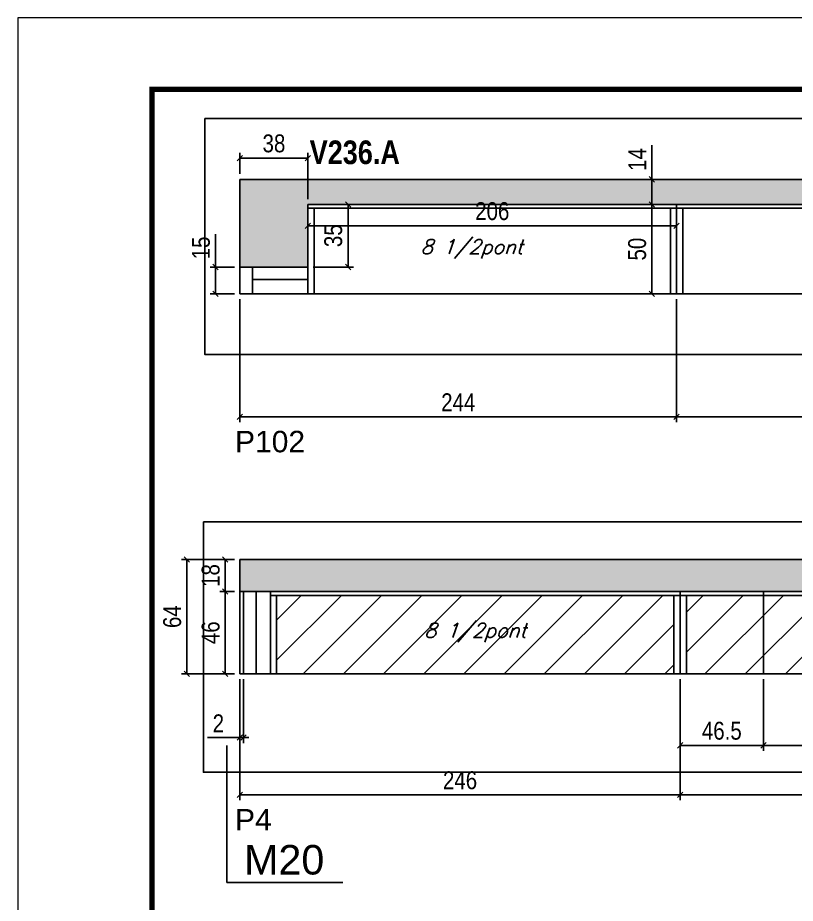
# Model space of a CAD drawing. Extents: x 2603 to 22413, y 1253 to 30260.
# Drawn here: x 4188 to 4622.5, y 16739.9 to 17234.8 of the extents above; entities that cross this region are included whole.
import ezdxf

# ---------------------------------------------------------------- set-up
doc = ezdxf.new("R2010")
doc.units = 0
doc.linetypes.add('DASHED', pattern=[0.75, 0.5, -0.25])
for name, color, linetype in [('5', 5, 'Continuous'), ('COTA', 241, 'Continuous'), ('NOMENCLATURA', 7, 'Continuous'), ('Painéis', 200, 'Continuous'), ('SARR_2.2x7', 40, 'Continuous'), ('SARR_3.5x7', 81, 'Continuous'), ('texto', 7, 'Continuous')]:
    doc.layers.add(name, color=color, linetype=linetype)
for name, color, linetype, lineweight in [('Folhas', 255, 'Continuous', 9), ('Hachura', 251, 'Continuous', 9), ('SARRAFO DE PRESSAO', 251, 'DASHED', 9)]:
    doc.layers.add(name, color=color, linetype=linetype, lineweight=lineweight)
doc.styles.add('COTA TECNICA', font='techl___.ttf', dxfattribs={"height": 10})
doc.styles.add('COTA TECNICA-50', font='techl___.ttf', dxfattribs={"height": 9})
doc.styles.add('Romans', font='romans.shx')
doc.styles.get("Standard").update_dxf_attribs({"font": 'arial.ttf'})
doc.styles.add('TECNICA', font='techb___.ttf', dxfattribs={"height": 10})
doc.dimstyles.new('COTA PAINEL-50', dxfattribs={"dimtxt": 9, "dimasz": 3, "dimexe": 3, "dimexo": 3, "dimgap": 3, "dimtad": 1, "dimdec": 1, "dimzin": 12, "dimdsep": 46, "dimtxsty": 'COTA TECNICA-50', "dimblk1": 'OBLIQUE', "dimblk2": 'OBLIQUE', "dimsah": 1, "dimcen": 0.9, "dimclrd": 4, "dimclre": 4, "dimclrt": 240, "dimadec": 1, "dimazin": 3, "dimtfac": 1, "dimtdec": 1, "dimtmove": 0, "dimatfit": 3, "dimfxl": 1, "dimtolj": 1, "dimtzin": 12, "dimarcsym": 0})
doc.dimstyles.new('PAINEL', dxfattribs={"dimtxt": 10, "dimasz": 3, "dimexe": 3, "dimexo": 3, "dimgap": 3, "dimtad": 1, "dimdec": 1, "dimzin": 12, "dimdsep": 46, "dimtxsty": 'COTA TECNICA', "dimblk1": 'OBLIQUE', "dimblk2": 'OBLIQUE', "dimsah": 1, "dimcen": 0.9, "dimclrd": 4, "dimclre": 4, "dimclrt": 240, "dimadec": 1, "dimazin": 3, "dimtfac": 1, "dimtdec": 1, "dimtmove": 0, "dimatfit": 3, "dimfxl": 1, "dimtolj": 1, "dimtzin": 12, "dimarcsym": 0})

# ---------------------------------------------------------------- blocks, each defined once
blk = doc.blocks.new('9999999999')
at = {"layer": 'Folhas'}
blk.add_lwpolyline([(98138.98, 34190.21), (99623.98, 34190.21), (99623.98, 35240.21), (98138.98, 35240.21)], close=True, dxfattribs=at)
at = {"layer": 'Folhas', "color": 30, "const_width": 3}
blk.add_lwpolyline([(98213.98, 34230.21), (99583.98, 34230.21), (99583.98, 35200.21), (98213.98, 35200.21)], close=True, dxfattribs=at)
blk = doc.blocks.new('_Oblique')
at = {"color": 0, "linetype": 'ByBlock', "lineweight": -2}
blk.add_line((-0.5, -0.5), (0.5, 0.5), dxfattribs=at)
blk = doc.blocks.new('*D377')
at = {"layer": 'COTA', "color": 4, "linetype": 'ByBlock', "lineweight": -2, "transparency": 16777216}
for p, q in [((4556.14, 17077.51), (4556.14, 17008.85)), ((4790.14, 17062.51), (4790.14, 17008.85)), ((4556.14, 17011.85), (4790.14, 17011.85))]:
    blk.add_line(p, q, dxfattribs=at)
at = {"layer": 'Defpoints', "color": 0, "linetype": 'ByBlock', "transparency": 16777216}
for p in [(4556.14, 17080.51), (4790.14, 17065.51), (4790.14, 17011.85)]:
    blk.add_point(p, dxfattribs=at)
at = {"layer": 'COTA', "color": 4, "linetype": 'ByBlock', "lineweight": -2, "transparency": 16777216, "xscale": 3, "yscale": 3, "zscale": 3, "rotation": 180}
blk.add_blockref('_Oblique', (4556.14, 17011.85), dxfattribs=at)
at = {"layer": 'COTA', "color": 4, "linetype": 'ByBlock', "lineweight": -2, "transparency": 16777216, "xscale": 3, "yscale": 3, "zscale": 3}
blk.add_blockref('_Oblique', (4790.14, 17011.85), dxfattribs=at)
at = {"layer": 'COTA', "color": 240, "linetype": 'ByBlock', "transparency": 16777216, "insert": (4673.14, 17019.55), "char_height": 9, "attachment_point": 5, "style": 'COTA TECNICA-50'}
blk.add_mtext('\\A1;234', dxfattribs=at)
blk = doc.blocks.new('*D2150')
at = {"layer": 'COTA', "color": 4, "linetype": 'ByBlock', "lineweight": -2, "transparency": 16777216}
for p, q in [((4312.14, 17077.51), (4312.14, 17008.85)), ((4556.14, 17077.51), (4556.14, 17008.85)), ((4556.14, 17011.85), (4312.14, 17011.85))]:
    blk.add_line(p, q, dxfattribs=at)
at = {"layer": 'Defpoints', "color": 0, "linetype": 'ByBlock', "transparency": 16777216}
for p in [(4312.14, 17080.51), (4556.14, 17080.51), (4312.14, 17011.85)]:
    blk.add_point(p, dxfattribs=at)
at = {"layer": 'COTA', "color": 4, "linetype": 'ByBlock', "lineweight": -2, "transparency": 16777216, "xscale": 3, "yscale": 3, "zscale": 3, "rotation": 180}
blk.add_blockref('_Oblique', (4312.14, 17011.85), dxfattribs=at)
at = {"layer": 'COTA', "color": 4, "linetype": 'ByBlock', "lineweight": -2, "transparency": 16777216, "xscale": 3, "yscale": 3, "zscale": 3}
blk.add_blockref('_Oblique', (4556.14, 17011.85), dxfattribs=at)
at = {"layer": 'COTA', "color": 240, "linetype": 'ByBlock', "transparency": 16777216, "insert": (4434.14, 17019.93), "char_height": 10, "attachment_point": 5, "style": 'COTA TECNICA'}
blk.add_mtext('\\A1;244', dxfattribs=at)
blk = doc.blocks.new('*D2151')
at = {"layer": 'COTA', "color": 4, "linetype": 'ByBlock', "lineweight": -2, "transparency": 16777216}
for p, q in [((4298.48, 17095.51), (4298.48, 17113.88)), ((4309.14, 17095.51), (4295.48, 17095.51)), ((4298.48, 17080.51), (4298.48, 17095.51)), ((4309.14, 17080.51), (4295.48, 17080.51))]:
    blk.add_line(p, q, dxfattribs=at)
at = {"layer": 'Defpoints', "color": 0, "linetype": 'ByBlock', "transparency": 16777216}
for p in [(4298.48, 17095.51), (4312.14, 17095.51), (4312.14, 17080.51)]:
    blk.add_point(p, dxfattribs=at)
at = {"layer": 'COTA', "color": 4, "linetype": 'ByBlock', "lineweight": -2, "transparency": 16777216, "xscale": 3, "yscale": 3, "zscale": 3}
for p, rotation in [((4298.48, 17095.51), 90), ((4298.48, 17080.51), 270)]:
    blk.add_blockref('_Oblique', p, dxfattribs=dict(at, rotation=rotation))
at = {"layer": 'COTA', "color": 240, "linetype": 'ByBlock', "transparency": 16777216, "insert": (4290.37, 17106.2), "char_height": 10, "attachment_point": 5, "rotation": 90, "style": 'COTA TECNICA'}
blk.add_mtext('\\A1;15', dxfattribs=at)
blk = doc.blocks.new('*D2155')
at = {"layer": 'COTA', "color": 4, "linetype": 'ByBlock', "lineweight": -2, "transparency": 16777216}
for p, q in [((4312.14, 17147.51), (4312.14, 17159.31)), ((4350.14, 17156.31), (4312.14, 17156.31)), ((4350.14, 17133.51), (4350.14, 17159.31))]:
    blk.add_line(p, q, dxfattribs=at)
at = {"layer": 'Defpoints', "color": 0, "linetype": 'ByBlock', "transparency": 16777216}
for p in [(4312.14, 17156.31), (4312.14, 17144.51), (4350.14, 17130.51)]:
    blk.add_point(p, dxfattribs=at)
at = {"layer": 'COTA', "color": 4, "linetype": 'ByBlock', "lineweight": -2, "transparency": 16777216, "xscale": 3, "yscale": 3, "zscale": 3, "rotation": 180}
blk.add_blockref('_Oblique', (4312.14, 17156.31), dxfattribs=at)
at = {"layer": 'COTA', "color": 4, "linetype": 'ByBlock', "lineweight": -2, "transparency": 16777216, "xscale": 3, "yscale": 3, "zscale": 3}
blk.add_blockref('_Oblique', (4350.14, 17156.31), dxfattribs=at)
at = {"layer": 'COTA', "color": 240, "linetype": 'ByBlock', "transparency": 16777216, "insert": (4331.14, 17164.55), "char_height": 10, "attachment_point": 5, "style": 'COTA TECNICA'}
blk.add_mtext('\\A1;38', dxfattribs=at)
blk = doc.blocks.new('*D2160')
at = {"layer": 'COTA', "color": 4, "linetype": 'ByBlock', "lineweight": -2, "transparency": 16777216}
for p, q in [((4553.14, 17130.51), (4539.24, 17130.51)), ((4542.24, 17130.51), (4542.24, 17080.51)), ((4553.14, 17080.51), (4539.24, 17080.51))]:
    blk.add_line(p, q, dxfattribs=at)
at = {"layer": 'Defpoints', "color": 0, "linetype": 'ByBlock', "transparency": 16777216}
for p in [(4556.14, 17130.51), (4542.24, 17080.51), (4556.14, 17080.51)]:
    blk.add_point(p, dxfattribs=at)
at = {"layer": 'COTA', "color": 4, "linetype": 'ByBlock', "lineweight": -2, "transparency": 16777216, "xscale": 3, "yscale": 3, "zscale": 3}
for p, rotation in [((4542.24, 17130.51), 90), ((4542.24, 17080.51), 270)]:
    blk.add_blockref('_Oblique', p, dxfattribs=dict(at, rotation=rotation))
at = {"layer": 'COTA', "color": 240, "linetype": 'ByBlock', "transparency": 16777216, "insert": (4534.13, 17105.51), "char_height": 10, "attachment_point": 5, "rotation": 90, "style": 'COTA TECNICA'}
blk.add_mtext('\\A1;50', dxfattribs=at)
blk = doc.blocks.new('*D2043')
at = {"layer": 'COTA', "color": 4, "linetype": 'ByBlock', "lineweight": -2, "transparency": 16777216}
for p, q in [((4353.14, 17130.51), (4375.54, 17130.51)), ((4372.54, 17130.51), (4372.54, 17095.51)), ((4353.14, 17095.51), (4375.54, 17095.51))]:
    blk.add_line(p, q, dxfattribs=at)
at = {"layer": 'Defpoints', "color": 0, "linetype": 'ByBlock', "transparency": 16777216}
for p in [(4350.14, 17130.51), (4350.14, 17095.51), (4372.54, 17095.51)]:
    blk.add_point(p, dxfattribs=at)
at = {"layer": 'COTA', "color": 4, "linetype": 'ByBlock', "lineweight": -2, "transparency": 16777216, "xscale": 3, "yscale": 3, "zscale": 3}
for p, rotation in [((4372.54, 17130.51), 90), ((4372.54, 17095.51), 270)]:
    blk.add_blockref('_Oblique', p, dxfattribs=dict(at, rotation=rotation))
at = {"layer": 'COTA', "color": 240, "linetype": 'ByBlock', "transparency": 16777216, "insert": (4364.32, 17113.01), "char_height": 10, "attachment_point": 5, "rotation": 90, "style": 'COTA TECNICA'}
blk.add_mtext('\\A1;35', dxfattribs=at)
blk = doc.blocks.new('*D361')
at = {"layer": 'COTA', "color": 4, "linetype": 'ByBlock', "lineweight": -2, "transparency": 16777216}
for p, q in [((4558.14, 16865.1), (4558.14, 16797.48)), ((4848.64, 16850.1), (4848.64, 16797.48)), ((4558.14, 16800.48), (4848.64, 16800.48))]:
    blk.add_line(p, q, dxfattribs=at)
at = {"layer": 'Defpoints', "color": 0, "linetype": 'ByBlock', "transparency": 16777216}
for p in [(4558.14, 16868.1), (4848.64, 16853.1), (4848.64, 16800.48)]:
    blk.add_point(p, dxfattribs=at)
at = {"layer": 'COTA', "color": 4, "linetype": 'ByBlock', "lineweight": -2, "transparency": 16777216, "xscale": 3, "yscale": 3, "zscale": 3, "rotation": 180}
blk.add_blockref('_Oblique', (4558.14, 16800.48), dxfattribs=at)
at = {"layer": 'COTA', "color": 4, "linetype": 'ByBlock', "lineweight": -2, "transparency": 16777216, "xscale": 3, "yscale": 3, "zscale": 3}
blk.add_blockref('_Oblique', (4848.64, 16800.48), dxfattribs=at)
at = {"layer": 'COTA', "color": 240, "linetype": 'ByBlock', "transparency": 16777216, "insert": (4703.39, 16808.1), "char_height": 9, "attachment_point": 5, "style": 'COTA TECNICA-50'}
blk.add_mtext('\\A1;290.5', dxfattribs=at)
blk = doc.blocks.new('*D2044')
at = {"layer": 'COTA', "color": 4, "linetype": 'ByBlock', "lineweight": -2, "transparency": 16777216}
for p, q in [((4312.14, 16865.1), (4312.14, 16797.48)), ((4558.14, 16865.1), (4558.14, 16797.48)), ((4558.14, 16800.48), (4312.14, 16800.48))]:
    blk.add_line(p, q, dxfattribs=at)
at = {"layer": 'Defpoints', "color": 0, "linetype": 'ByBlock', "transparency": 16777216}
for p in [(4312.14, 16868.1), (4558.14, 16868.1), (4312.14, 16800.48)]:
    blk.add_point(p, dxfattribs=at)
at = {"layer": 'COTA', "color": 4, "linetype": 'ByBlock', "lineweight": -2, "transparency": 16777216, "xscale": 3, "yscale": 3, "zscale": 3, "rotation": 180}
blk.add_blockref('_Oblique', (4312.14, 16800.48), dxfattribs=at)
at = {"layer": 'COTA', "color": 4, "linetype": 'ByBlock', "lineweight": -2, "transparency": 16777216, "xscale": 3, "yscale": 3, "zscale": 3}
blk.add_blockref('_Oblique', (4558.14, 16800.48), dxfattribs=at)
at = {"layer": 'COTA', "color": 240, "linetype": 'ByBlock', "transparency": 16777216, "insert": (4435.14, 16808.58), "char_height": 10, "attachment_point": 5, "style": 'COTA TECNICA'}
blk.add_mtext('\\A1;246', dxfattribs=at)
blk = doc.blocks.new('*D2045')
at = {"layer": 'COTA', "color": 4, "linetype": 'ByBlock', "lineweight": -2, "transparency": 16777216}
for p, q in [((4312.14, 16865.1), (4312.14, 16829.47)), ((4314.14, 16865.1), (4314.14, 16829.47)), ((4312.14, 16832.47), (4294.03, 16832.47)), ((4314.14, 16832.47), (4312.14, 16832.47)), ((4314.14, 16832.47), (4317.14, 16832.47))]:
    blk.add_line(p, q, dxfattribs=at)
at = {"layer": 'Defpoints', "color": 0, "linetype": 'ByBlock', "transparency": 16777216}
for p in [(4312.14, 16868.1), (4314.14, 16868.1), (4312.14, 16832.47)]:
    blk.add_point(p, dxfattribs=at)
at = {"layer": 'COTA', "color": 4, "linetype": 'ByBlock', "lineweight": -2, "transparency": 16777216, "xscale": 3, "yscale": 3, "zscale": 3}
blk.add_blockref('_Oblique', (4312.14, 16832.47), dxfattribs=at)
at = {"layer": 'COTA', "color": 4, "linetype": 'ByBlock', "lineweight": -2, "transparency": 16777216, "xscale": 3, "yscale": 3, "zscale": 3, "rotation": 180}
blk.add_blockref('_Oblique', (4314.14, 16832.47), dxfattribs=at)
at = {"layer": 'COTA', "color": 240, "linetype": 'ByBlock', "transparency": 16777216, "insert": (4300.09, 16840.47), "char_height": 10, "attachment_point": 5, "style": 'COTA TECNICA'}
blk.add_mtext('\\A1;2', dxfattribs=at)
blk = doc.blocks.new('*D2046')
at = {"layer": 'COTA', "color": 4, "linetype": 'ByBlock', "lineweight": -2, "transparency": 16777216}
for p, q in [((4558.14, 16865.1), (4558.14, 16825.17)), ((4604.64, 16865.1), (4604.64, 16825.17)), ((4558.14, 16828.17), (4604.64, 16828.17))]:
    blk.add_line(p, q, dxfattribs=at)
at = {"layer": 'Defpoints', "color": 0, "linetype": 'ByBlock', "transparency": 16777216}
for p in [(4558.14, 16868.1), (4604.64, 16868.1), (4604.64, 16828.17)]:
    blk.add_point(p, dxfattribs=at)
at = {"layer": 'COTA', "color": 4, "linetype": 'ByBlock', "lineweight": -2, "transparency": 16777216, "xscale": 3, "yscale": 3, "zscale": 3, "rotation": 180}
blk.add_blockref('_Oblique', (4558.14, 16828.17), dxfattribs=at)
at = {"layer": 'COTA', "color": 4, "linetype": 'ByBlock', "lineweight": -2, "transparency": 16777216, "xscale": 3, "yscale": 3, "zscale": 3}
blk.add_blockref('_Oblique', (4604.64, 16828.17), dxfattribs=at)
at = {"layer": 'COTA', "color": 240, "linetype": 'ByBlock', "transparency": 16777216, "insert": (4581.39, 16836.28), "char_height": 10, "attachment_point": 5, "style": 'COTA TECNICA'}
blk.add_mtext('\\A1;46.5', dxfattribs=at)
blk = doc.blocks.new('*D2047')
at = {"layer": 'COTA', "color": 4, "linetype": 'ByBlock', "lineweight": -2, "transparency": 16777216}
for p, q in [((4604.64, 16865.1), (4604.64, 16825.17)), ((4848.64, 16850.1), (4848.64, 16825.17)), ((4604.64, 16828.17), (4848.64, 16828.17))]:
    blk.add_line(p, q, dxfattribs=at)
at = {"layer": 'Defpoints', "color": 0, "linetype": 'ByBlock', "transparency": 16777216}
for p in [(4604.64, 16868.1), (4848.64, 16853.1), (4848.64, 16828.17)]:
    blk.add_point(p, dxfattribs=at)
at = {"layer": 'COTA', "color": 4, "linetype": 'ByBlock', "lineweight": -2, "transparency": 16777216, "xscale": 3, "yscale": 3, "zscale": 3, "rotation": 180}
blk.add_blockref('_Oblique', (4604.64, 16828.17), dxfattribs=at)
at = {"layer": 'COTA', "color": 4, "linetype": 'ByBlock', "lineweight": -2, "transparency": 16777216, "xscale": 3, "yscale": 3, "zscale": 3}
blk.add_blockref('_Oblique', (4848.64, 16828.17), dxfattribs=at)
at = {"layer": 'COTA', "color": 240, "linetype": 'ByBlock', "transparency": 16777216, "insert": (4726.64, 16836.25), "char_height": 10, "attachment_point": 5, "style": 'COTA TECNICA'}
blk.add_mtext('\\A1;244', dxfattribs=at)
blk = doc.blocks.new('*D2049')
at = {"layer": 'COTA', "color": 4, "linetype": 'ByBlock', "lineweight": -2, "transparency": 16777216}
for p, q in [((4309.14, 16914.1), (4300.9, 16914.1)), ((4303.9, 16914.1), (4303.9, 16868.1)), ((4309.14, 16868.1), (4300.9, 16868.1))]:
    blk.add_line(p, q, dxfattribs=at)
at = {"layer": 'Defpoints', "color": 0, "linetype": 'ByBlock', "transparency": 16777216}
for p in [(4312.14, 16914.1), (4303.9, 16868.1), (4312.14, 16868.1)]:
    blk.add_point(p, dxfattribs=at)
at = {"layer": 'COTA', "color": 4, "linetype": 'ByBlock', "lineweight": -2, "transparency": 16777216, "xscale": 3, "yscale": 3, "zscale": 3}
for p, rotation in [((4303.9, 16914.1), 90), ((4303.9, 16868.1), 270)]:
    blk.add_blockref('_Oblique', p, dxfattribs=dict(at, rotation=rotation))
at = {"layer": 'COTA', "color": 240, "linetype": 'ByBlock', "transparency": 16777216, "insert": (4295.8, 16891.1), "char_height": 10, "attachment_point": 5, "rotation": 90, "style": 'COTA TECNICA'}
blk.add_mtext('\\A1;46', dxfattribs=at)
blk = doc.blocks.new('*D2050')
at = {"layer": 'COTA', "color": 4, "linetype": 'ByBlock', "lineweight": -2, "transparency": 16777216}
for p, q in [((4309.14, 16932.1), (4300.9, 16932.1)), ((4303.9, 16914.1), (4303.9, 16932.1)), ((4309.14, 16914.1), (4300.9, 16914.1))]:
    blk.add_line(p, q, dxfattribs=at)
at = {"layer": 'Defpoints', "color": 0, "linetype": 'ByBlock', "transparency": 16777216}
for p in [(4303.9, 16932.1), (4312.14, 16932.1), (4312.14, 16914.1)]:
    blk.add_point(p, dxfattribs=at)
at = {"layer": 'COTA', "color": 4, "linetype": 'ByBlock', "lineweight": -2, "transparency": 16777216, "xscale": 3, "yscale": 3, "zscale": 3}
for p, rotation in [((4303.9, 16932.1), 90), ((4303.9, 16914.1), 270)]:
    blk.add_blockref('_Oblique', p, dxfattribs=dict(at, rotation=rotation))
at = {"layer": 'COTA', "color": 240, "linetype": 'ByBlock', "transparency": 16777216, "insert": (4295.8, 16923.1), "char_height": 10, "attachment_point": 5, "rotation": 90, "style": 'COTA TECNICA'}
blk.add_mtext('\\A1;18', dxfattribs=at)
blk = doc.blocks.new('*D1545')
at = {"layer": 'COTA', "color": 4, "linetype": 'ByBlock', "lineweight": -2, "transparency": 16777216}
for p, q in [((4542.24, 17144.51), (4542.24, 17163.63)), ((4553.14, 17144.51), (4539.24, 17144.51)), ((4542.24, 17130.51), (4542.24, 17144.51)), ((4553.14, 17130.51), (4539.24, 17130.51))]:
    blk.add_line(p, q, dxfattribs=at)
at = {"layer": 'Defpoints', "color": 0, "linetype": 'ByBlock', "transparency": 16777216}
for p in [(4542.24, 17144.51), (4556.14, 17144.51), (4556.14, 17130.51)]:
    blk.add_point(p, dxfattribs=at)
at = {"layer": 'COTA', "color": 4, "linetype": 'ByBlock', "lineweight": -2, "transparency": 16777216, "xscale": 3, "yscale": 3, "zscale": 3}
for p, rotation in [((4542.24, 17144.51), 90), ((4542.24, 17130.51), 270)]:
    blk.add_blockref('_Oblique', p, dxfattribs=dict(at, rotation=rotation))
at = {"layer": 'COTA', "color": 240, "linetype": 'ByBlock', "transparency": 16777216, "insert": (4534.17, 17155.57), "char_height": 10, "attachment_point": 5, "rotation": 90, "style": 'COTA TECNICA'}
blk.add_mtext('\\A1;14', dxfattribs=at)
blk = doc.blocks.new('*D1546')
at = {"layer": 'COTA', "color": 4, "linetype": 'ByBlock', "lineweight": -2, "transparency": 16777216}
for p, q in [((4309.14, 16932.1), (4279.43, 16932.1)), ((4282.43, 16868.1), (4282.43, 16932.1)), ((4309.14, 16868.1), (4279.43, 16868.1))]:
    blk.add_line(p, q, dxfattribs=at)
at = {"layer": 'Defpoints', "color": 0, "linetype": 'ByBlock', "transparency": 16777216}
for p in [(4282.43, 16932.1), (4312.14, 16932.1), (4312.14, 16868.1)]:
    blk.add_point(p, dxfattribs=at)
at = {"layer": 'COTA', "color": 4, "linetype": 'ByBlock', "lineweight": -2, "transparency": 16777216, "xscale": 3, "yscale": 3, "zscale": 3}
for p, rotation in [((4282.43, 16932.1), 90), ((4282.43, 16868.1), 270)]:
    blk.add_blockref('_Oblique', p, dxfattribs=dict(at, rotation=rotation))
at = {"layer": 'COTA', "color": 240, "linetype": 'ByBlock', "transparency": 16777216, "insert": (4274.32, 16900.1), "char_height": 10, "attachment_point": 5, "rotation": 90, "style": 'COTA TECNICA'}
blk.add_mtext('\\A1;64', dxfattribs=at)
blk = doc.blocks.new('*D3301')
at = {"layer": 'COTA', "color": 4, "lineweight": -2, "transparency": 16777216}
for p, q in [((4350.14, 17125.31), (4350.14, 17115.57)), ((4556.14, 17125.31), (4556.14, 17115.57)), ((4556.14, 17118.57), (4350.14, 17118.57))]:
    blk.add_line(p, q, dxfattribs=at)
at = {"layer": 'Defpoints', "color": 0, "transparency": 16777216}
for p in [(4350.14, 17128.31), (4556.14, 17128.31), (4350.14, 17118.57)]:
    blk.add_point(p, dxfattribs=at)
at = {"layer": 'COTA', "color": 4, "lineweight": -2, "transparency": 16777216, "xscale": 3, "yscale": 3, "zscale": 3, "rotation": 180}
blk.add_blockref('_Oblique', (4350.14, 17118.57), dxfattribs=at)
at = {"layer": 'COTA', "color": 4, "lineweight": -2, "transparency": 16777216, "xscale": 3, "yscale": 3, "zscale": 3}
blk.add_blockref('_Oblique', (4556.14, 17118.57), dxfattribs=at)
at = {"layer": 'COTA', "color": 240, "transparency": 16777216, "insert": (4453.14, 17126.67), "char_height": 10, "attachment_point": 5, "style": 'COTA TECNICA'}
blk.add_mtext('\\A1;206', dxfattribs=at)

msp = doc.modelspace()

# ---------------------------------------------------------------- hatches: boundary and pattern name
at = {"layer": 'COTA', "linetype": 'ByBlock'}
h = msp.add_hatch(dxfattribs=at)
h.set_pattern_fill('AR-CONC', color=256, scale=0.03)
h.set_pattern_definition([(50, (-126418.0314, -5371.0305), (5.46554007, -0.47817257), [0.5715, -6.2865]), (355, (-126418.0314, -5371.0305), (-1.05730264, 5.73170536), [0.4572, -5.02921753]), (100.4514447, (-126417.576, -5371.0704), (4.40823741, 5.25353256), [0.48570026, -5.34270734]), (46.1842, (-126418.0314, -5369.5065), (8.13237123, -1.26126984), [0.85725, -9.42975]), (96.6355576, (-126417.354, -5369.612), (7.122124, 7.42278374), [0.7285507, -8.01406824]), (351.184151, (-126418.031, -5369.5065), (7.122124, 7.42278374), [0.685799, -7.54379196]), (21, (-126417.2694, -5369.8875), (4.54843174, -3.06795595), [0.5715, -6.2865]), (326, (-126417.2694, -5369.8875), (1.85406085, 5.52563898), [0.4572, -5.0292]), (71.451445, (-126416.8904, -5370.143), (6.40249258, 2.45768307), [0.48570026, -5.34269813]), (37.5, (-126418.0314, -5371.0305), (0.092658098, 2.536651166), [0, -4.96824, 0, -5.1054, 0, -5.04825]), (7.5, (-126418.0314, -5371.0305), (2.004589875, 3.005417245), [0, -2.91084, 0, -4.85394, 0, -1.92405]), (327.5, (-126419.7307, -5371.0305), (4.067717855, -0.17186232), [0, -1.905, 0, -5.9436, 0, -7.8867]), (317.5, (-126420.4927, -5371.0305), (4.44387544, 0.76279473), [0, -2.4765, 0, -3.94716, 0, -5.6007])])
h.paths.add_polyline_path([(5288.14, 17080.51), (5315.14, 17080.51), (5315.14, 17113.51), (5579.14, 17113.51), (5579.14, 17129.51), (5315.14, 17129.51), (5315.14, 17144.51), (4312.14, 17144.51), (4312.14, 17095.51), (4350.14, 17095.51), (4350.14, 17130.51), (4790.14, 17130.51), (4790.14, 17095.51), (4828.14, 17095.51), (4828.14, 17130.51), (5288.14, 17130.51)])
h = msp.add_hatch(dxfattribs=at)
h.set_pattern_fill('AR-CONC', color=256, scale=0.03)
h.set_pattern_definition([(50, (-126418.0314, -5350.0723), (5.46554007, -0.47817257), [0.5715, -6.2865]), (355, (-126418.0314, -5350.0723), (-1.05730264, 5.73170536), [0.4572, -5.02921753]), (100.4514447, (-126417.576, -5350.112), (4.40823741, 5.25353256), [0.48570026, -5.34270734]), (46.1842, (-126418.0314, -5348.548), (8.13237123, -1.26126984), [0.85725, -9.42975]), (96.6355576, (-126417.354, -5348.6534), (7.122124, 7.42278374), [0.7285507, -8.01406824]), (351.184151, (-126418.031, -5348.548), (7.122124, 7.42278374), [0.685799, -7.54379196]), (21, (-126417.2694, -5348.9293), (4.54843174, -3.06795595), [0.5715, -6.2865]), (326, (-126417.2694, -5348.9293), (1.85406085, 5.52563898), [0.4572, -5.0292]), (71.451445, (-126416.8904, -5349.185), (6.40249258, 2.45768307), [0.48570026, -5.34269813]), (37.5, (-126418.0314, -5350.0723), (0.092658098, 2.536651166), [0, -4.96824, 0, -5.1054, 0, -5.04825]), (7.5, (-126418.0314, -5350.0723), (2.004589875, 3.005417245), [0, -2.91084, 0, -4.85394, 0, -1.92405]), (327.5, (-126419.7307, -5350.0723), (4.067717855, -0.17186232), [0, -1.905, 0, -5.9436, 0, -7.8867]), (317.5, (-126420.4927, -5350.0723), (4.44387544, 0.76279473), [0, -2.4765, 0, -3.94716, 0, -5.6007])])
h.paths.add_polyline_path([(4878.64, 16918.1), (5034.64, 16918.1), (5034.64, 16932.1), (4312.14, 16932.1), (4312.14, 16914.1), (4848.64, 16914.1), (4848.64, 16868.1), (4848.64, 16853.1), (4878.64, 16853.1)])
at = {"layer": 'Hachura', "linetype": 'ByBlock'}
h = msp.add_hatch(dxfattribs=at)
h.set_pattern_fill('ANSI31', color=256, scale=5)
h.set_pattern_definition([(45, (-126418.031, -5371.03), (-11.2253202, 11.2253202), [])])
h.paths.add_polyline_path([(4332.64, 16911.9), (4332.64, 16868.1), (4554.64, 16868.1), (4554.64, 16911.9)])
h.paths.add_polyline_path([(4830.14, 16868.1), (4830.14, 16911.9), (4604.64, 16911.9), (4604.64, 16868.1)])
h.paths.add_polyline_path([(4561.64, 16868.1), (4604.64, 16868.1), (4604.64, 16911.9), (4561.64, 16911.9)])

# ---------------------------------------------------------------- linework, layer by layer
at = {"layer": 'COTA', "linetype": 'ByBlock'}
for p, q in [((4312.14, 17144.51), (4312.14, 17095.51)), ((4312.14, 17144.51), (5315.14, 17144.51)), ((4312.14, 16932.1), (4312.14, 16914.1)), ((4312.14, 16932.1), (5034.64, 16932.1))]:
    msp.add_line(p, q, dxfattribs=at)
at = {"layer": 'COTA'}
for points in [[(4292.49, 17178.52), (4808.66, 17178.52), (4808.66, 17046.65), (4292.49, 17046.65)], [(4291.74, 16953.18), (4860.35, 16953.18), (4860.35, 16813.13), (4291.74, 16813.13)]]:
    msp.add_lwpolyline(points, close=True, dxfattribs=at)
at = {"layer": 'NOMENCLATURA', "linetype": 'Continuous'}
for p in [(4304.85, 16828.01), (4369.67, 16751.56)]:
    msp.add_line(p, (4304.85, 16751.56), dxfattribs=at)
at = {"layer": 'Painéis', "linetype": 'Continuous'}
for p, q in [((4350.14, 17130.51), (4790.14, 17130.51)), ((4350.14, 17095.51), (4350.14, 17130.51)), ((4556.14, 17080.51), (4556.14, 17130.51)), ((4312.14, 17080.51), (4312.14, 17095.51)), ((4312.14, 17095.51), (4350.14, 17095.51)), ((4790.14, 17080.51), (4312.14, 17080.51)), ((4312.14, 16868.1), (4312.14, 16914.1)), ((4312.14, 16914.1), (4848.64, 16914.1)), ((4314.14, 16868.1), (4314.14, 16914.1)), ((4558.14, 16868.1), (4558.14, 16914.1)), ((4604.64, 16868.1), (4604.64, 16914.1)), ((4848.64, 16868.1), (4312.14, 16868.1))]:
    msp.add_line(p, q, dxfattribs=at)
at = {"layer": 'SARR_2.2x7', "linetype": 'Continuous'}
for p, q in [((4350.14, 17128.31), (4556.14, 17128.31)), ((4556.14, 17128.31), (4749.14, 17128.31)), ((4319.14, 17095.51), (4319.14, 17080.51)), ((4319.14, 17088.51), (4350.14, 17088.51)), ((4321.14, 16914.1), (4321.14, 16868.1)), ((4329.14, 16911.9), (4558.14, 16911.9)), ((4558.14, 16911.9), (4833.64, 16911.9))]:
    msp.add_line(p, q, dxfattribs=at)
at = {"layer": 'SARR_3.5x7'}
for p, q in [((4353.64, 17128.31), (4353.64, 17080.51)), ((4552.64, 17128.31), (4552.64, 17080.51)), ((4559.64, 17128.31), (4559.64, 17080.51)), ((4350.14, 17095.51), (4350.14, 17080.51)), ((4329.14, 16914.1), (4329.14, 16868.1)), ((4332.64, 16911.9), (4332.64, 16868.1)), ((4554.64, 16911.9), (4554.64, 16868.1)), ((4561.64, 16911.9), (4561.64, 16868.1))]:
    msp.add_line(p, q, dxfattribs=at)

# ---------------------------------------------------------------- block references
at = {"layer": 'SARRAFO DE PRESSAO', "color": 6, "linetype": 'ByBlock'}
msp.add_blockref('9999999999', (-93951.01, -18005.36), dxfattribs=at)

# ---------------------------------------------------------------- texts
at = {"layer": '5', "linetype": 'Continuous'}
for s, p in [('P102', (4309.4, 16991.95)), ('P4', (4309.4, 16780.58))]:
    msp.add_text(s, height=12, rotation=360, dxfattribs=at).set_placement(p)
at = {"layer": 'NOMENCLATURA', "style": 'TECNICA'}
msp.add_text('V236.A', height=13.2, dxfattribs=at).set_placement((4351.1, 17153.03))
at = {"layer": 'NOMENCLATURA', "linetype": 'Continuous'}
msp.add_text('M20', height=16.5, dxfattribs=at).set_placement((4314.45, 16755.98))
at = {"layer": 'texto', "color": 2, "char_height": 8, "attachment_point": 5, "style": 'Romans'}
for insert in [(4441.64, 17105.51), (4443.64, 16891.1)]:
    msp.add_mtext('{\\Q19;\\C256;8 1/2pont}', dxfattribs=dict(at, insert=insert))

# ---------------------------------------------------------------- dimensions: what is measured, and where the dimension line sits
at = {"layer": 'COTA', "linetype": 'ByBlock'}
for base, p1, p2, picture, middle in [((4312.14, 17156.31), (4350.14, 17130.51), (4312.14, 17144.51), '*D2155', (4331.14, 17164.55)), ((4312.14, 16832.47), (4314.14, 16868.1), (4312.14, 16868.1), '*D2045', (4300.09, 16840.47)), ((4604.64, 16828.17), (4558.14, 16868.1), (4604.64, 16868.1), '*D2046', (4581.39, 16836.28))]:
    dim = msp.add_linear_dim(base=base, p1=p1, p2=p2, dimstyle='PAINEL', dxfattribs=at)
    dim.commit()
    dim.dimension.update_dxf_attribs({"geometry": picture, "text_midpoint": middle})
for base, p1, p2, angle, picture, middle in [((4542.24, 17144.51), (4556.14, 17130.51), (4556.14, 17144.51), 90, '*D1545', (4534.17, 17155.57)), ((4372.54, 17095.51), (4350.14, 17130.51), (4350.14, 17095.51), 90, '*D2043', (4364.32, 17113.01)), ((4542.24, 17080.51), (4556.14, 17130.51), (4556.14, 17080.51), 90, '*D2160', (4534.13, 17105.51)), ((4298.48, 17095.51), (4312.14, 17080.51), (4312.14, 17095.51), 90, '*D2151', (4290.37, 17106.2)), ((4312.14, 17011.85), (4556.14, 17080.51), (4312.14, 17080.51), 180, '*D2150', (4434.14, 17019.93)), ((4282.43, 16932.1), (4312.14, 16868.1), (4312.14, 16932.1), 90, '*D1546', (4274.32, 16900.1)), ((4303.9, 16932.1), (4312.14, 16914.1), (4312.14, 16932.1), 90, '*D2050', (4295.8, 16923.1)), ((4303.9, 16868.1), (4312.14, 16914.1), (4312.14, 16868.1), 90, '*D2049', (4295.8, 16891.1)), ((4312.14, 16800.48), (4558.14, 16868.1), (4312.14, 16868.1), 180, '*D2044', (4435.14, 16808.58))]:
    dim = msp.add_linear_dim(base=base, p1=p1, p2=p2, angle=angle, dimstyle='PAINEL', dxfattribs=at)
    dim.commit()
    dim.dimension.update_dxf_attribs({"geometry": picture, "text_midpoint": middle})
at = {"layer": 'COTA'}
dim = msp.add_linear_dim(base=(4350.14, 17118.57), p1=(4556.14, 17128.31), p2=(4350.14, 17128.31), dimstyle='PAINEL', dxfattribs=at)
dim.commit()
dim.dimension.update_dxf_attribs({"geometry": '*D3301', "text_midpoint": (4453.14, 17126.67)})
at = {"layer": 'COTA', "linetype": 'ByBlock'}
for base, p1, p2, picture, middle in [((4790.14, 17011.85), (4556.14, 17080.51), (4790.14, 17065.51), '*D377', (4673.14, 17019.55)), ((4848.64, 16800.48), (4558.14, 16868.1), (4848.64, 16853.1), '*D361', (4703.39, 16808.1))]:
    dim = msp.add_linear_dim(base=base, p1=p1, p2=p2, angle=180, dimstyle='COTA PAINEL-50', override={"dimarcsym": 1}, dxfattribs=at)
    dim.commit()
    dim.dimension.update_dxf_attribs({"geometry": picture, "text_midpoint": middle})
dim = msp.add_linear_dim(base=(4848.64, 16828.17), p1=(4604.64, 16868.1), p2=(4848.64, 16853.1), dimstyle='PAINEL', override={"dimtmove": 1}, dxfattribs=at)
dim.commit()
dim.dimension.update_dxf_attribs({"geometry": '*D2047', "text_midpoint": (4726.64, 16836.25)})

doc.saveas('drawing.dxf')
